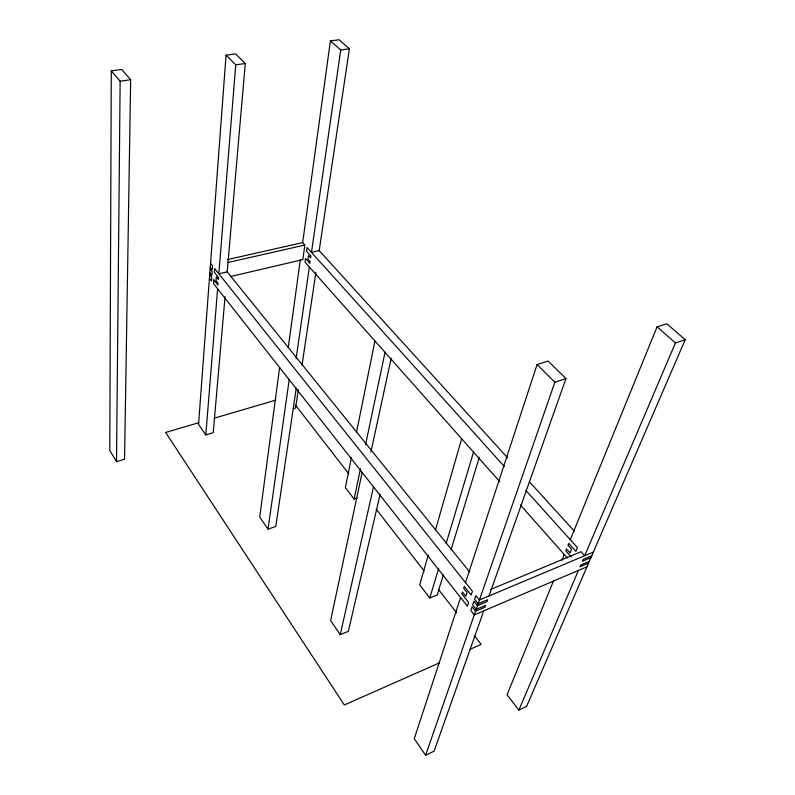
<?xml version="1.0" encoding="UTF-8"?>
<svg xmlns="http://www.w3.org/2000/svg" width="795" height="795" viewBox="0 0 795 795"><rect width="100%" height="100%" fill="white"/><g stroke="black" fill="none" stroke-linecap="round" stroke-linejoin="round"><path stroke-width="1.19" d="M111.28 70.884L109.78 450.477L116.517 461.666L124.557 459.262L130.658 79.709L121.715 69.463L111.28 70.884L120.144 81.199L116.517 461.666M469.537 571.834L227.201 271.87L245.277 63.491L235.529 53.901L226.058 55.193L198.551 424.371L205.796 434.925L213.239 432.689L225.045 296.724M205.796 434.925L217.621 288.804M226.058 55.193L235.757 64.832L218.834 273.798L227.201 271.87M279.611 367.578L259.736 517.038L268.034 529.162L275.786 526.459L296.267 388.099M288.237 347.594L300.331 259.637M230.699 276.481L302.825 259.627L304.853 245.029L302.666 242.604L330.402 40.933L339.028 39.75L349.412 48.753L319.173 250.594L507.677 457.88M268.034 529.162L289.191 379.752M296.098 358.724L309.354 267.001M330.402 40.933L340.737 49.976L311.471 252.383L319.173 250.594M298.344 389.709L295.601 408.014L293.285 408.709M302.001 365.293L315.893 272.506M351.47 457.354L345.368 487.663L354.093 499.071L357.164 497.998M356.607 431.884L374.932 340.946M354.093 499.071L360.483 468.752M365.601 444.504L385.028 352.334M362.152 472.449L330.621 620.597L340.25 634.668L348.339 631.359L380.139 494.232M370.967 451.739L391.16 358.456M340.25 634.668L373.501 486.868M428.227 555.139L419.7 584.832L429.777 597.999L437.22 594.948L443.391 574.775M435.392 530.195L461.656 438.751M429.777 597.999L438.671 568.355M446.144 543.452L473.532 452.136M451.013 549.862L479.325 457.314M460.603 597.552L414.265 738.684L425.633 755.25L434.09 751.156L483.758 610.848M465.512 582.596L537.092 364.527L548.133 361.059L565.98 378.589L489.024 595.962M425.633 755.25L554.87 382.206L565.98 378.589M553.479 580.916L507.071 694.75L518.867 710.134L526.588 706.397L685.22 339.713L666.826 323.774L657.077 326.844L570.283 539.706M561.916 560.217L564.261 554.463M518.867 710.134L578.422 570.442M685.22 339.713L675.432 342.913L584.703 555.725L581.066 551.68L490.763 589.403M439.297 662.931L344.334 704.976L165.638 432.46L198.76 422.731M469.825 649.416L481.134 644.407L474.287 635.583M586.988 566.785L474.257 614.903L470.809 610.52L472.071 606.833L475.539 611.216L485.059 607.161L485.715 605.313L476.175 609.368L472.707 604.985L473.979 601.249L477.467 605.641L487.037 601.596L487.693 599.728L478.113 603.773L474.625 599.38L475.907 595.614L479.415 600.006L593.348 552.088M589.353 561.32L580.757 564.967L579.982 566.795L588.558 563.148M591.738 555.794L583.123 559.432L582.328 561.29L590.943 557.643M214.143 418.22L275.656 400.173M228.175 262.459L304.853 245.029M227.291 259.637L302.666 242.604M120.144 81.199L130.658 79.709M235.757 64.832L245.277 63.491M340.737 49.976L349.412 48.753M657.077 326.844L675.432 342.913M537.092 364.527L554.87 382.206M529.361 481.72L574.397 531.249M504.308 466.466L307.049 247.474L306.532 251.15L310.944 256.06L310.676 257.898L308.47 255.434L307.943 259.091L310.149 261.555L309.881 263.374L305.499 258.454L304.992 262.072L499.797 481.76M525.912 490.455L577.448 547.666L575.898 551.392L568.763 543.432L568.008 545.291L571.555 549.256L570.035 552.942L566.497 548.977L565.752 550.816L571.257 556.997M520.347 504.934L567.392 558.001M210.546 263.423L212.603 265.997L212.315 269.773L210.258 267.19M210.119 269.068L212.166 271.651L211.887 275.398L209.84 272.814M209.701 274.682L211.748 277.266L211.46 280.973L209.423 278.389M295.521 405.182L348.767 473.81M376.154 509.108L424.083 570.88M438.532 589.502L456.787 613.034M213.795 279.86L213.507 283.577L467.39 606.178L468.633 602.481L461.816 593.845L462.422 591.987L465.83 596.29L467.072 592.553L463.654 588.25L464.27 586.372L471.147 595.018L472.419 591.242L214.67 268.591L214.372 272.367L218.526 277.584L218.377 279.462L216.3 276.849L216.002 280.595L218.069 283.219L217.919 285.087L213.795 279.86"/></g></svg>
